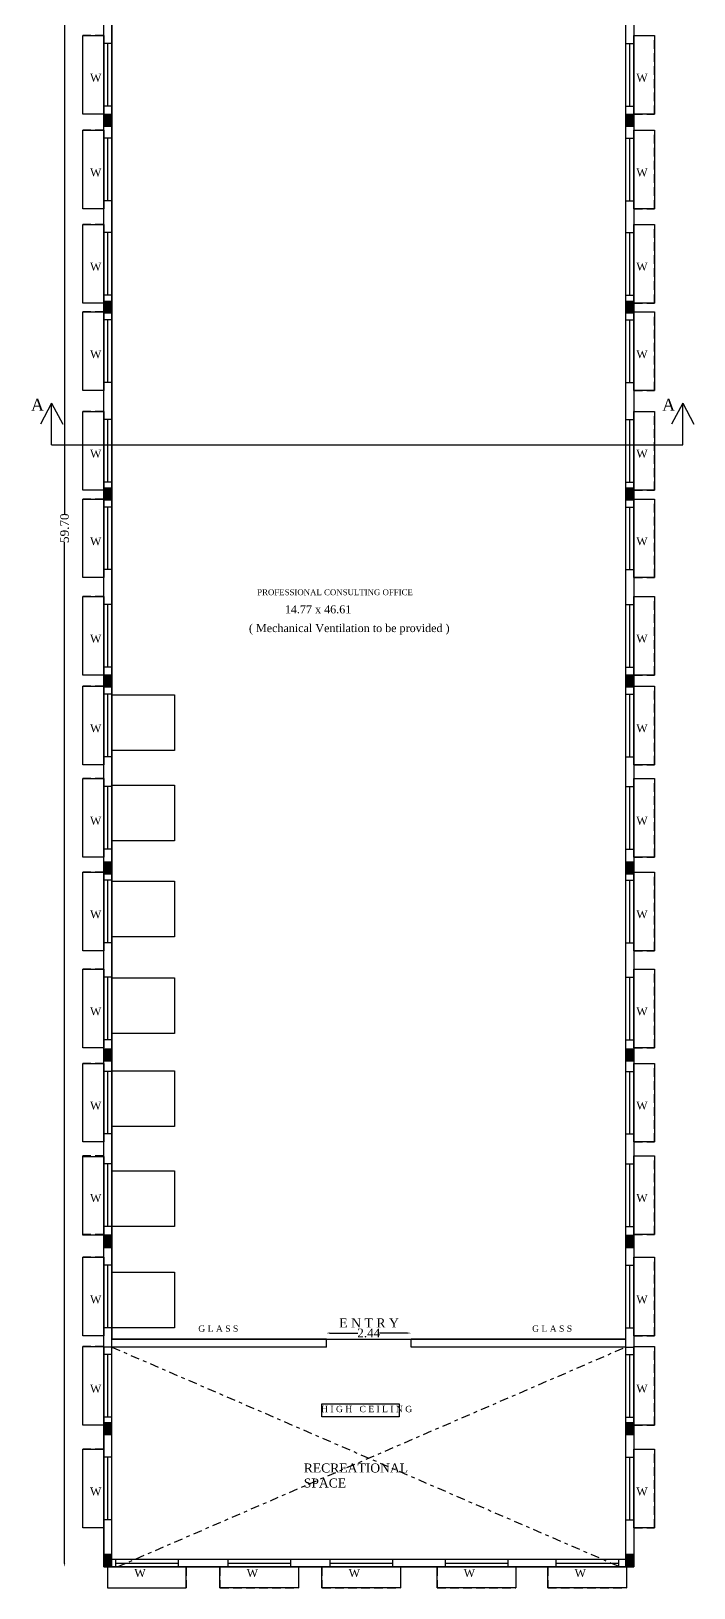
# Model space of a CAD drawing. Header units: metres. Extents: x 3520 to 17931, y 2599 to 6638.
# Drawn here: x 3548.94 to 3567.99, y 2625.32 to 2670.05 of the extents above; entities that cross this region are included whole.
import ezdxf

# ---------------------------------------------------------------- set-up
doc = ezdxf.new("R2010")
doc.units = ezdxf.units.M
doc.header["$MEASUREMENT"] = 0
doc.linetypes.add('DASHDOT2', pattern=[0.5, 0.25, -0.125, 0, -0.125])
doc.linetypes.add('DASHED2', pattern=[0.375, 0.25, -0.125])
for name, color, linetype in [('BLK_1_FLR_1_AC_ROOM_1', 7, 'Continuous'), ('BLK_1_FLR_1_BLT_UP_AREA', 7, 'Continuous'), ('BLK_1_FLR_1_CARPET_AREA', 7, 'Continuous'), ('BLK_1_FLR_1_CHAJJA', 7, 'Continuous'), ('BLK_1_FLR_1_EXIT_WIDTH_DOOR', 7, 'Continuous'), ('BLK_1_FLR_1_ROOM_1_LIGHT_VENTILATION_1', 7, 'Continuous'), ('BLK_1_FLR_1_ROOM_1_LIGHT_VENTILATION_2', 7, 'Continuous'), ('BLK_1_FLR_1_ROOM_1_LIGHT_VENTILATION_3', 7, 'Continuous'), ('BLK_1_FLR_1_ROOM_1_LIGHT_VENTILATION_4', 7, 'Continuous'), ('BLK_1_FLR_1_ROOM_1_LIGHT_VENTILATION_5', 7, 'Continuous'), ('BLK_1_FLR_1_ROOM_1_LIGHT_VENTILATION_6', 7, 'Continuous'), ('BLK_1_FLR_1_ROOM_1_LIGHT_VENTILATION_7', 7, 'Continuous')]:
    doc.layers.add(name, color=color, linetype=linetype)
doc.styles.add('ANAND', font='times.ttf')
doc.styles.get("Standard").update_dxf_attribs({"font": 'times.ttf'})
doc.dimstyles.new('STANDARD$0', dxfattribs={"dimtxt": 0.25, "dimasz": 0.1, "dimexe": 2, "dimexo": 2, "dimgap": 0, "dimtad": 0, "dimzin": 0, "dimdsep": 46, "dimtxsty": 'ANAND', "dimcen": 0.0625, "dimdle": 2.5, "dimse1": 1, "dimse2": 1, "dimclrd": 2, "dimclre": 9, "dimadec": 0, "dimazin": 0, "dimtfac": 1, "dimtix": 1, "dimtofl": 0, "dimtmove": 2, "dimatfit": 3, "dimldrblk": 'OBLIQUE', "dimfxl": 0, "dimtolj": 1, "dimtzin": 0, "dimarcsym": 0})

# ---------------------------------------------------------------- blocks, each defined once
blk = doc.blocks.new('*D25')
at = {"color": 2, "lineweight": -2}
for p, q in [((3549.902, 2685.521), (3549.902, 2656.169)), ((3549.902, 2626.017), (3549.902, 2655.369))]:
    blk.add_line(p, q, dxfattribs=at)
at = {"color": 2}
for points in [[(3549.885, 2685.521), (3549.919, 2685.521), (3549.902, 2685.621)], [(3549.885, 2626.017), (3549.919, 2626.017), (3549.902, 2625.917)]]:
    blk.add_solid(points, dxfattribs=at)
at = {"layer": 'Defpoints', "color": 0}
for p in [(3552.273, 2685.621), (3549.902, 2625.917), (3552.273, 2625.917)]:
    blk.add_point(p, dxfattribs=at)
at = {"color": 0, "insert": (3549.902, 2655.769), "char_height": 0.25, "attachment_point": 5, "rotation": 90, "style": 'ANAND'}
blk.add_mtext('\\A1;59.70', dxfattribs=at)
blk = doc.blocks.new('_Oblique')
at = {"color": 0, "linetype": 'ByBlock', "lineweight": -2}
blk.add_line((-0.5, -0.5), (0.5, 0.5), dxfattribs=at)
blk = doc.blocks.new('*D72')
at = {"layer": 'BLK_1_FLR_1_EXIT_WIDTH_DOOR', "color": 2, "lineweight": -2}
for p, q in [((3557.527, 2632.639), (3558.332, 2632.639)), ((3559.763, 2632.639), (3558.958, 2632.639))]:
    blk.add_line(p, q, dxfattribs=at)
at = {"layer": 'BLK_1_FLR_1_EXIT_WIDTH_DOOR', "color": 2}
for points in [[(3557.527, 2632.656), (3557.527, 2632.623), (3557.427, 2632.639)], [(3559.763, 2632.656), (3559.763, 2632.623), (3559.863, 2632.639)]]:
    blk.add_solid(points, dxfattribs=at)
at = {"layer": 'Defpoints', "color": 0}
for p in [(3557.427, 2632.466), (3559.863, 2632.639), (3559.863, 2632.466)]:
    blk.add_point(p, dxfattribs=at)
at = {"layer": 'BLK_1_FLR_1_EXIT_WIDTH_DOOR', "color": 0, "insert": (3558.645, 2632.639), "char_height": 0.25, "attachment_point": 5, "style": 'ANAND'}
blk.add_mtext('\\A1;2.44', dxfattribs=at)

msp = doc.modelspace()

# ---------------------------------------------------------------- hatches: boundary and pattern name
h = msp.add_hatch(color=256)
h.paths.add_polyline_path([(3551.258, 2667.684), (3551.144, 2667.684), (3551.144, 2667.417), (3551.258, 2667.417)])
h.paths.add_polyline_path([(3551.144, 2667.684), (3551.03, 2667.684), (3551.03, 2667.417), (3551.144, 2667.417)])
h.paths.add_polyline_path([(3551.258, 2667.417), (3551.144, 2667.417), (3551.144, 2667.303), (3551.258, 2667.303)])
h.paths.add_polyline_path([(3551.144, 2667.417), (3551.03, 2667.417), (3551.03, 2667.303), (3551.144, 2667.303)])
h = msp.add_hatch(color=256)
h.paths.add_polyline_path([(3566.26, 2667.684), (3566.146, 2667.684), (3566.146, 2667.417), (3566.26, 2667.417)])
h.paths.add_polyline_path([(3566.146, 2667.684), (3566.032, 2667.684), (3566.032, 2667.417), (3566.146, 2667.417)])
h.paths.add_polyline_path([(3566.26, 2667.417), (3566.146, 2667.417), (3566.146, 2667.303), (3566.26, 2667.303)])
h.paths.add_polyline_path([(3566.146, 2667.417), (3566.032, 2667.417), (3566.032, 2667.303), (3566.146, 2667.303)])
h = msp.add_hatch(color=256)
h.paths.add_polyline_path([(3551.258, 2662.312), (3551.144, 2662.312), (3551.144, 2662.045), (3551.258, 2662.045)])
h.paths.add_polyline_path([(3551.144, 2662.312), (3551.03, 2662.312), (3551.03, 2662.045), (3551.144, 2662.045)])
h.paths.add_polyline_path([(3551.258, 2662.045), (3551.144, 2662.045), (3551.144, 2661.931), (3551.258, 2661.931)])
h.paths.add_polyline_path([(3551.144, 2662.045), (3551.03, 2662.045), (3551.03, 2661.931), (3551.144, 2661.931)])
h = msp.add_hatch(color=256)
h.paths.add_polyline_path([(3566.26, 2662.312), (3566.146, 2662.312), (3566.146, 2662.045), (3566.26, 2662.045)])
h.paths.add_polyline_path([(3566.146, 2662.312), (3566.032, 2662.312), (3566.032, 2662.045), (3566.146, 2662.045)])
h.paths.add_polyline_path([(3566.26, 2662.045), (3566.146, 2662.045), (3566.146, 2661.931), (3566.26, 2661.931)])
h.paths.add_polyline_path([(3566.146, 2662.045), (3566.032, 2662.045), (3566.032, 2661.931), (3566.146, 2661.931)])
h = msp.add_hatch(color=256)
h.paths.add_polyline_path([(3551.258, 2656.94), (3551.144, 2656.94), (3551.144, 2656.673), (3551.258, 2656.673)])
h.paths.add_polyline_path([(3551.144, 2656.94), (3551.03, 2656.94), (3551.03, 2656.673), (3551.144, 2656.673)])
h.paths.add_polyline_path([(3551.258, 2656.673), (3551.144, 2656.673), (3551.144, 2656.559), (3551.258, 2656.559)])
h.paths.add_polyline_path([(3551.144, 2656.673), (3551.03, 2656.673), (3551.03, 2656.559), (3551.144, 2656.559)])
h = msp.add_hatch(color=256)
h.paths.add_polyline_path([(3566.26, 2656.94), (3566.146, 2656.94), (3566.146, 2656.673), (3566.26, 2656.673)])
h.paths.add_polyline_path([(3566.146, 2656.94), (3566.032, 2656.94), (3566.032, 2656.673), (3566.146, 2656.673)])
h.paths.add_polyline_path([(3566.26, 2656.673), (3566.146, 2656.673), (3566.146, 2656.559), (3566.26, 2656.559)])
h.paths.add_polyline_path([(3566.146, 2656.673), (3566.032, 2656.673), (3566.032, 2656.559), (3566.146, 2656.559)])
h = msp.add_hatch(color=256)
h.paths.add_polyline_path([(3551.258, 2651.567), (3551.144, 2651.567), (3551.144, 2651.301), (3551.258, 2651.301)])
h.paths.add_polyline_path([(3551.144, 2651.567), (3551.03, 2651.567), (3551.03, 2651.301), (3551.144, 2651.301)])
h.paths.add_polyline_path([(3551.258, 2651.301), (3551.144, 2651.301), (3551.144, 2651.187), (3551.258, 2651.187)])
h.paths.add_polyline_path([(3551.144, 2651.301), (3551.03, 2651.301), (3551.03, 2651.187), (3551.144, 2651.187)])
h = msp.add_hatch(color=256)
h.paths.add_polyline_path([(3566.26, 2651.567), (3566.146, 2651.567), (3566.146, 2651.301), (3566.26, 2651.301)])
h.paths.add_polyline_path([(3566.146, 2651.567), (3566.032, 2651.567), (3566.032, 2651.301), (3566.146, 2651.301)])
h.paths.add_polyline_path([(3566.26, 2651.301), (3566.146, 2651.301), (3566.146, 2651.187), (3566.26, 2651.187)])
h.paths.add_polyline_path([(3566.146, 2651.301), (3566.032, 2651.301), (3566.032, 2651.187), (3566.146, 2651.187)])
h = msp.add_hatch(color=256)
h.paths.add_polyline_path([(3551.258, 2646.195), (3551.144, 2646.195), (3551.144, 2645.929), (3551.258, 2645.929)])
h.paths.add_polyline_path([(3551.144, 2646.195), (3551.03, 2646.195), (3551.03, 2645.929), (3551.144, 2645.929)])
h.paths.add_polyline_path([(3551.258, 2645.929), (3551.144, 2645.929), (3551.144, 2645.815), (3551.258, 2645.815)])
h.paths.add_polyline_path([(3551.144, 2645.929), (3551.03, 2645.929), (3551.03, 2645.815), (3551.144, 2645.815)])
h = msp.add_hatch(color=256)
h.paths.add_polyline_path([(3566.26, 2646.195), (3566.146, 2646.195), (3566.146, 2645.929), (3566.26, 2645.929)])
h.paths.add_polyline_path([(3566.146, 2646.195), (3566.032, 2646.195), (3566.032, 2645.929), (3566.146, 2645.929)])
h.paths.add_polyline_path([(3566.26, 2645.929), (3566.146, 2645.929), (3566.146, 2645.815), (3566.26, 2645.815)])
h.paths.add_polyline_path([(3566.146, 2645.929), (3566.032, 2645.929), (3566.032, 2645.815), (3566.146, 2645.815)])
h = msp.add_hatch(color=256)
h.paths.add_polyline_path([(3551.258, 2640.823), (3551.144, 2640.823), (3551.144, 2640.557), (3551.258, 2640.557)])
h.paths.add_polyline_path([(3551.144, 2640.823), (3551.03, 2640.823), (3551.03, 2640.557), (3551.144, 2640.557)])
h.paths.add_polyline_path([(3551.258, 2640.557), (3551.144, 2640.557), (3551.144, 2640.442), (3551.258, 2640.442)])
h.paths.add_polyline_path([(3551.144, 2640.557), (3551.03, 2640.557), (3551.03, 2640.442), (3551.144, 2640.442)])
h = msp.add_hatch(color=256)
h.paths.add_polyline_path([(3566.26, 2640.823), (3566.146, 2640.823), (3566.146, 2640.557), (3566.26, 2640.557)])
h.paths.add_polyline_path([(3566.146, 2640.823), (3566.032, 2640.823), (3566.032, 2640.557), (3566.146, 2640.557)])
h.paths.add_polyline_path([(3566.26, 2640.557), (3566.146, 2640.557), (3566.146, 2640.442), (3566.26, 2640.442)])
h.paths.add_polyline_path([(3566.146, 2640.557), (3566.032, 2640.557), (3566.032, 2640.442), (3566.146, 2640.442)])
h = msp.add_hatch(color=256)
h.paths.add_polyline_path([(3551.258, 2635.451), (3551.144, 2635.451), (3551.144, 2635.185), (3551.258, 2635.185)])
h.paths.add_polyline_path([(3551.144, 2635.451), (3551.03, 2635.451), (3551.03, 2635.185), (3551.144, 2635.185)])
h.paths.add_polyline_path([(3551.258, 2635.185), (3551.144, 2635.185), (3551.144, 2635.07), (3551.258, 2635.07)])
h.paths.add_polyline_path([(3551.144, 2635.185), (3551.03, 2635.185), (3551.03, 2635.07), (3551.144, 2635.07)])
h = msp.add_hatch(color=256)
h.paths.add_polyline_path([(3566.26, 2635.451), (3566.146, 2635.451), (3566.146, 2635.185), (3566.26, 2635.185)])
h.paths.add_polyline_path([(3566.146, 2635.451), (3566.032, 2635.451), (3566.032, 2635.185), (3566.146, 2635.185)])
h.paths.add_polyline_path([(3566.26, 2635.185), (3566.146, 2635.185), (3566.146, 2635.07), (3566.26, 2635.07)])
h.paths.add_polyline_path([(3566.146, 2635.185), (3566.032, 2635.185), (3566.032, 2635.07), (3566.146, 2635.07)])
h = msp.add_hatch(color=256)
h.paths.add_polyline_path([(3551.258, 2630.079), (3551.144, 2630.079), (3551.144, 2629.812), (3551.258, 2629.812)])
h.paths.add_polyline_path([(3551.144, 2630.079), (3551.03, 2630.079), (3551.03, 2629.812), (3551.144, 2629.812)])
h.paths.add_polyline_path([(3551.258, 2629.812), (3551.144, 2629.812), (3551.144, 2629.698), (3551.258, 2629.698)])
h.paths.add_polyline_path([(3551.144, 2629.812), (3551.03, 2629.812), (3551.03, 2629.698), (3551.144, 2629.698)])
h = msp.add_hatch(color=256)
h.paths.add_polyline_path([(3566.26, 2630.079), (3566.146, 2630.079), (3566.146, 2629.812), (3566.26, 2629.812)])
h.paths.add_polyline_path([(3566.146, 2630.079), (3566.032, 2630.079), (3566.032, 2629.812), (3566.146, 2629.812)])
h.paths.add_polyline_path([(3566.26, 2629.812), (3566.146, 2629.812), (3566.146, 2629.698), (3566.26, 2629.698)])
h.paths.add_polyline_path([(3566.146, 2629.812), (3566.032, 2629.812), (3566.032, 2629.698), (3566.146, 2629.698)])
h = msp.add_hatch(color=256)
h.paths.add_polyline_path([(3551.258, 2626.297), (3551.144, 2626.297), (3551.144, 2626.031), (3551.258, 2626.031)])
h.paths.add_polyline_path([(3551.144, 2626.297), (3551.03, 2626.297), (3551.03, 2626.031), (3551.144, 2626.031)])
h.paths.add_polyline_path([(3551.258, 2626.031), (3551.144, 2626.031), (3551.144, 2625.917), (3551.258, 2625.917)])
h.paths.add_polyline_path([(3551.144, 2626.031), (3551.03, 2626.031), (3551.03, 2625.917), (3551.144, 2625.917)])
h = msp.add_hatch(color=256)
h.paths.add_polyline_path([(3566.26, 2626.297), (3566.146, 2626.297), (3566.146, 2626.031), (3566.26, 2626.031)])
h.paths.add_polyline_path([(3566.146, 2626.297), (3566.032, 2626.297), (3566.032, 2626.031), (3566.146, 2626.031)])
h.paths.add_polyline_path([(3566.26, 2626.031), (3566.146, 2626.031), (3566.146, 2625.917), (3566.26, 2625.917)])
h.paths.add_polyline_path([(3566.146, 2626.031), (3566.032, 2626.031), (3566.032, 2625.917), (3566.146, 2625.917)])

# ---------------------------------------------------------------- linework, layer by layer
for p, q in [((3551.03, 2632.237), (3551.03, 2685.621)), ((3566.26, 2685.621), (3566.26, 2632.237)), ((3551.258, 2632.237), (3551.258, 2685.393)), ((3566.032, 2632.237), (3566.032, 2679.072)), ((3551.258, 2669.699), (3551.03, 2669.699)), ((3551.144, 2667.899), (3551.144, 2669.699)), ((3566.032, 2669.699), (3566.26, 2669.699)), ((3566.146, 2667.899), (3566.146, 2669.699)), ((3551.258, 2667.899), (3551.03, 2667.899)), ((3566.032, 2667.899), (3566.26, 2667.899)), ((3551.258, 2666.978), (3551.03, 2666.978)), ((3551.144, 2665.178), (3551.144, 2666.978)), ((3566.032, 2666.978), (3566.26, 2666.978)), ((3566.146, 2665.178), (3566.146, 2666.978)), ((3551.258, 2665.178), (3551.03, 2665.178)), ((3566.032, 2665.178), (3566.26, 2665.178)), ((3551.258, 2664.27), (3551.03, 2664.27)), ((3551.144, 2662.47), (3551.144, 2664.27)), ((3566.032, 2664.27), (3566.26, 2664.27)), ((3566.146, 2662.47), (3566.146, 2664.27)), ((3551.258, 2662.47), (3551.03, 2662.47)), ((3566.032, 2662.47), (3566.26, 2662.47)), ((3551.258, 2661.753), (3551.03, 2661.753)), ((3551.144, 2659.953), (3551.144, 2661.753)), ((3566.032, 2661.753), (3566.26, 2661.753)), ((3566.146, 2659.953), (3566.146, 2661.753)), ((3551.258, 2659.953), (3551.03, 2659.953)), ((3566.032, 2659.953), (3566.26, 2659.953)), ((3549.528, 2659.359), (3549.209, 2658.761)), ((3549.528, 2658.167), (3549.528, 2659.359)), ((3549.528, 2659.359), (3549.847, 2658.761)), ((3567.671, 2659.359), (3567.352, 2658.761)), ((3567.671, 2658.167), (3567.671, 2659.359)), ((3567.671, 2659.359), (3567.991, 2658.761)), ((3551.258, 2658.895), (3551.03, 2658.895)), ((3551.144, 2657.095), (3551.144, 2658.895)), ((3566.032, 2658.895), (3566.26, 2658.895)), ((3566.146, 2657.095), (3566.146, 2658.895)), ((3549.528, 2658.167), (3567.671, 2658.167)), ((3551.258, 2657.095), (3551.03, 2657.095)), ((3566.032, 2657.095), (3566.26, 2657.095)), ((3551.258, 2656.378), (3551.03, 2656.378)), ((3551.144, 2654.578), (3551.144, 2656.378)), ((3566.032, 2656.378), (3566.26, 2656.378)), ((3566.146, 2654.578), (3566.146, 2656.378)), ((3551.258, 2654.578), (3551.03, 2654.578)), ((3566.032, 2654.578), (3566.26, 2654.578)), ((3551.258, 2653.58), (3551.03, 2653.58)), ((3551.144, 2651.78), (3551.144, 2653.58)), ((3566.032, 2653.58), (3566.26, 2653.58)), ((3566.146, 2651.78), (3566.146, 2653.58)), ((3551.258, 2651.78), (3551.03, 2651.78)), ((3566.032, 2651.78), (3566.26, 2651.78)), ((3551.258, 2651.003), (3551.03, 2651.003)), ((3551.144, 2649.203), (3551.144, 2651.003)), ((3566.032, 2651.003), (3566.26, 2651.003)), ((3566.146, 2649.203), (3566.146, 2651.003)), ((3551.258, 2649.203), (3551.03, 2649.203)), ((3566.032, 2649.203), (3566.26, 2649.203)), ((3551.258, 2648.348), (3551.03, 2648.348)), ((3551.144, 2646.548), (3551.144, 2648.348)), ((3566.032, 2648.348), (3566.26, 2648.348)), ((3566.146, 2646.548), (3566.146, 2648.348)), ((3551.258, 2646.548), (3551.03, 2646.548)), ((3566.032, 2646.548), (3566.26, 2646.548)), ((3551.258, 2645.658), (3551.03, 2645.658)), ((3551.144, 2643.858), (3551.144, 2645.658)), ((3566.032, 2645.658), (3566.26, 2645.658)), ((3566.146, 2643.858), (3566.146, 2645.658)), ((3551.258, 2643.858), (3551.03, 2643.858)), ((3566.032, 2643.858), (3566.26, 2643.858)), ((3551.258, 2642.869), (3551.03, 2642.869)), ((3551.144, 2641.069), (3551.144, 2642.869)), ((3566.032, 2642.869), (3566.26, 2642.869)), ((3566.146, 2641.069), (3566.146, 2642.869)), ((3551.258, 2641.069), (3551.03, 2641.069)), ((3566.032, 2641.069), (3566.26, 2641.069)), ((3551.258, 2640.16), (3551.03, 2640.16)), ((3551.144, 2638.36), (3551.144, 2640.16)), ((3566.032, 2640.16), (3566.26, 2640.16)), ((3566.146, 2638.36), (3566.146, 2640.16)), ((3551.258, 2638.36), (3551.03, 2638.36)), ((3566.032, 2638.36), (3566.26, 2638.36)), ((3551.258, 2637.505), (3551.03, 2637.505)), ((3551.144, 2635.705), (3551.144, 2637.505)), ((3566.032, 2637.505), (3566.26, 2637.505)), ((3566.146, 2635.705), (3566.146, 2637.505)), ((3551.258, 2635.705), (3551.03, 2635.705)), ((3566.032, 2635.705), (3566.26, 2635.705)), ((3551.258, 2635.451), (3551.03, 2635.451)), ((3551.258, 2635.451), (3551.03, 2635.451)), ((3566.032, 2635.451), (3566.26, 2635.451)), ((3551.258, 2634.591), (3551.03, 2634.591)), ((3551.144, 2632.791), (3551.144, 2634.591)), ((3566.032, 2634.591), (3566.26, 2634.591)), ((3566.146, 2632.791), (3566.146, 2634.591)), ((3551.258, 2632.791), (3551.03, 2632.791)), ((3557.427, 2632.466), (3551.258, 2632.466)), ((3557.427, 2632.237), (3557.427, 2632.466)), ((3566.032, 2632.466), (3559.863, 2632.466)), ((3559.863, 2632.237), (3559.863, 2632.466)), ((3566.032, 2632.791), (3566.26, 2632.791)), ((3551.258, 2632.237), (3551.03, 2632.237)), ((3551.03, 2632.237), (3551.03, 2625.917)), ((3551.258, 2632.237), (3551.03, 2632.237)), ((3551.258, 2632.026), (3551.03, 2632.026)), ((3551.144, 2630.226), (3551.144, 2632.026)), ((3557.427, 2632.237), (3551.258, 2632.237)), ((3551.258, 2625.917), (3551.258, 2632.237)), ((3566.032, 2632.237), (3559.863, 2632.237)), ((3566.032, 2632.237), (3566.26, 2632.237)), ((3566.032, 2625.917), (3566.032, 2632.237)), ((3566.032, 2632.026), (3566.26, 2632.026)), ((3566.146, 2630.226), (3566.146, 2632.026)), ((3566.26, 2632.237), (3566.26, 2625.917)), ((3551.258, 2630.226), (3551.03, 2630.226)), ((3566.032, 2630.226), (3566.26, 2630.226)), ((3551.258, 2629.069), (3551.03, 2629.069)), ((3551.144, 2627.269), (3551.144, 2629.069)), ((3566.032, 2629.069), (3566.26, 2629.069)), ((3566.146, 2627.269), (3566.146, 2629.069)), ((3551.258, 2627.269), (3551.03, 2627.269)), ((3566.032, 2627.269), (3566.26, 2627.269)), ((3551.258, 2626.145), (3566.26, 2626.145)), ((3551.368, 2626.145), (3551.368, 2625.917)), ((3553.168, 2626.145), (3553.168, 2625.917)), ((3554.598, 2626.145), (3554.598, 2625.917)), ((3556.398, 2626.145), (3556.398, 2625.917)), ((3557.53, 2626.145), (3557.53, 2625.917)), ((3559.33, 2626.145), (3559.33, 2625.917)), ((3560.838, 2626.145), (3560.838, 2625.917)), ((3562.638, 2626.145), (3562.638, 2625.917)), ((3564.024, 2626.145), (3564.024, 2625.917)), ((3565.824, 2626.145), (3565.824, 2625.917)), ((3551.258, 2625.917), (3551.03, 2625.917)), ((3551.03, 2625.917), (3566.26, 2625.917)), ((3551.258, 2625.917), (3551.03, 2625.917)), ((3551.368, 2626.031), (3553.168, 2626.031)), ((3554.598, 2626.031), (3556.398, 2626.031)), ((3557.53, 2626.031), (3559.33, 2626.031)), ((3560.838, 2626.031), (3562.638, 2626.031)), ((3564.024, 2626.031), (3565.824, 2626.031)), ((3566.26, 2625.917), (3566.032, 2625.917)), ((3566.26, 2625.917), (3566.032, 2625.917))]:
    msp.add_line(p, q)
at = {"linetype": 'DASHED2'}
for p, q in [((3550.43, 2667.669), (3550.43, 2669.929)), ((3551.03, 2669.929), (3550.43, 2669.929)), ((3566.26, 2669.929), (3566.86, 2669.929)), ((3566.86, 2667.669), (3566.86, 2669.929)), ((3551.03, 2667.669), (3550.43, 2667.669)), ((3566.26, 2667.669), (3566.86, 2667.669)), ((3550.43, 2664.948), (3550.43, 2667.208)), ((3551.03, 2667.208), (3550.43, 2667.208)), ((3566.26, 2667.208), (3566.86, 2667.208)), ((3566.86, 2664.948), (3566.86, 2667.208)), ((3551.03, 2664.948), (3550.43, 2664.948)), ((3566.26, 2664.948), (3566.86, 2664.948)), ((3550.43, 2662.24), (3550.43, 2664.5)), ((3551.03, 2664.5), (3550.43, 2664.5)), ((3566.26, 2664.5), (3566.86, 2664.5)), ((3566.86, 2662.24), (3566.86, 2664.5)), ((3551.03, 2662.24), (3550.43, 2662.24)), ((3550.43, 2659.723), (3550.43, 2661.983)), ((3551.03, 2661.983), (3550.43, 2661.983)), ((3566.26, 2662.24), (3566.86, 2662.24)), ((3566.26, 2661.983), (3566.86, 2661.983)), ((3566.86, 2659.723), (3566.86, 2661.983)), ((3551.03, 2659.723), (3550.43, 2659.723)), ((3566.26, 2659.723), (3566.86, 2659.723)), ((3550.43, 2656.865), (3550.43, 2659.125)), ((3551.03, 2659.125), (3550.43, 2659.125)), ((3566.26, 2659.125), (3566.86, 2659.125)), ((3566.86, 2656.865), (3566.86, 2659.125)), ((3551.03, 2656.865), (3550.43, 2656.865)), ((3550.43, 2654.348), (3550.43, 2656.608)), ((3551.03, 2656.608), (3550.43, 2656.608)), ((3566.26, 2656.865), (3566.86, 2656.865)), ((3566.26, 2656.608), (3566.86, 2656.608)), ((3566.86, 2654.348), (3566.86, 2656.608)), ((3551.03, 2654.348), (3550.43, 2654.348)), ((3566.26, 2654.348), (3566.86, 2654.348)), ((3550.43, 2651.55), (3550.43, 2653.81)), ((3551.03, 2653.81), (3550.43, 2653.81)), ((3566.26, 2653.81), (3566.86, 2653.81)), ((3566.86, 2651.55), (3566.86, 2653.81)), ((3551.03, 2651.55), (3550.43, 2651.55)), ((3550.43, 2648.973), (3550.43, 2651.233)), ((3551.03, 2651.233), (3550.43, 2651.233)), ((3566.26, 2651.55), (3566.86, 2651.55)), ((3566.26, 2651.233), (3566.86, 2651.233)), ((3566.86, 2648.973), (3566.86, 2651.233)), ((3551.03, 2648.973), (3550.43, 2648.973)), ((3566.26, 2648.973), (3566.86, 2648.973)), ((3550.43, 2646.318), (3550.43, 2648.578)), ((3551.03, 2648.578), (3550.43, 2648.578)), ((3566.26, 2648.578), (3566.86, 2648.578)), ((3566.86, 2646.318), (3566.86, 2648.578)), ((3551.03, 2646.318), (3550.43, 2646.318)), ((3566.26, 2646.318), (3566.86, 2646.318)), ((3550.43, 2643.628), (3550.43, 2645.888)), ((3551.03, 2645.888), (3550.43, 2645.888)), ((3566.26, 2645.888), (3566.86, 2645.888)), ((3566.86, 2643.628), (3566.86, 2645.888)), ((3551.03, 2643.628), (3550.43, 2643.628)), ((3566.26, 2643.628), (3566.86, 2643.628)), ((3550.43, 2640.839), (3550.43, 2643.099)), ((3551.03, 2643.099), (3550.43, 2643.099)), ((3566.26, 2643.099), (3566.86, 2643.099)), ((3566.86, 2640.839), (3566.86, 2643.099)), ((3551.03, 2640.839), (3550.43, 2640.839)), ((3566.26, 2640.839), (3566.86, 2640.839)), ((3550.43, 2638.13), (3550.43, 2640.39)), ((3551.03, 2640.39), (3550.43, 2640.39)), ((3566.26, 2640.39), (3566.86, 2640.39)), ((3566.86, 2638.13), (3566.86, 2640.39)), ((3551.03, 2638.13), (3550.43, 2638.13)), ((3550.43, 2635.475), (3550.43, 2637.735)), ((3551.03, 2637.735), (3550.43, 2637.735)), ((3566.26, 2638.13), (3566.86, 2638.13)), ((3566.26, 2637.735), (3566.86, 2637.735)), ((3566.86, 2635.475), (3566.86, 2637.735)), ((3551.03, 2635.475), (3550.43, 2635.475)), ((3566.26, 2635.475), (3566.86, 2635.475)), ((3550.43, 2632.561), (3550.43, 2634.821)), ((3551.03, 2634.821), (3550.43, 2634.821)), ((3566.26, 2634.821), (3566.86, 2634.821)), ((3566.86, 2632.561), (3566.86, 2634.821)), ((3551.03, 2632.561), (3550.43, 2632.561)), ((3566.26, 2632.561), (3566.86, 2632.561)), ((3550.43, 2629.996), (3550.43, 2632.256)), ((3551.03, 2632.256), (3550.43, 2632.256)), ((3566.26, 2632.256), (3566.86, 2632.256)), ((3566.86, 2629.996), (3566.86, 2632.256)), ((3551.03, 2629.996), (3550.43, 2629.996)), ((3566.26, 2629.996), (3566.86, 2629.996)), ((3550.43, 2627.039), (3550.43, 2629.299)), ((3551.03, 2629.299), (3550.43, 2629.299)), ((3566.26, 2629.299), (3566.86, 2629.299)), ((3566.86, 2627.039), (3566.86, 2629.299)), ((3551.03, 2627.039), (3550.43, 2627.039)), ((3566.26, 2627.039), (3566.86, 2627.039)), ((3551.138, 2625.917), (3551.138, 2625.317)), ((3553.398, 2625.917), (3553.398, 2625.317)), ((3554.368, 2625.917), (3554.368, 2625.317)), ((3556.628, 2625.917), (3556.628, 2625.317)), ((3557.3, 2625.917), (3557.3, 2625.317)), ((3559.56, 2625.917), (3559.56, 2625.317)), ((3560.608, 2625.917), (3560.608, 2625.317)), ((3562.868, 2625.917), (3562.868, 2625.317)), ((3563.794, 2625.917), (3563.794, 2625.317)), ((3566.054, 2625.917), (3566.054, 2625.317)), ((3551.138, 2625.317), (3553.398, 2625.317)), ((3554.368, 2625.317), (3556.628, 2625.317)), ((3557.3, 2625.317), (3559.56, 2625.317)), ((3560.608, 2625.317), (3562.868, 2625.317)), ((3563.794, 2625.317), (3566.054, 2625.317))]:
    msp.add_line(p, q, dxfattribs=at)
at = {"linetype": 'DASHDOT2'}
for p, q in [((3551.258, 2632.237), (3565.88, 2625.917)), ((3551.41, 2625.917), (3566.032, 2632.237))]:
    msp.add_line(p, q, dxfattribs=at)
for points in [[(3551.03, 2685.621), (3566.26, 2685.621), (3566.26, 2625.917), (3551.03, 2625.917)], [(3557.299, 2630.603), (3559.52, 2630.603), (3559.52, 2630.23), (3557.299, 2630.23)]]:
    msp.add_lwpolyline(points, close=True)
at = {"layer": 'BLK_1_FLR_1_AC_ROOM_1', "color": 2}
msp.add_lwpolyline([(3551.258, 2632.466), (3566.032, 2632.466), (3566.032, 2672.623), (3551.258, 2672.623)], close=True, dxfattribs=at)
at = {"layer": 'BLK_1_FLR_1_BLT_UP_AREA', "color": 18}
msp.add_lwpolyline([(3566.26, 2625.917), (3551.03, 2625.917), (3551.03, 2685.621), (3566.26, 2685.621)], close=True, dxfattribs=at)
at = {"layer": 'BLK_1_FLR_1_CARPET_AREA', "color": 18}
msp.add_lwpolyline([(3566.032, 2672.623), (3551.258, 2672.623), (3551.258, 2632.466), (3566.032, 2632.466)], close=True, dxfattribs=at)
at = {"layer": 'BLK_1_FLR_1_CHAJJA', "color": 6}
for points in [[(3550.43, 2669.929), (3551.03, 2669.929), (3551.03, 2667.669), (3550.43, 2667.669)], [(3566.26, 2669.929), (3566.86, 2669.929), (3566.86, 2667.669), (3566.26, 2667.669)], [(3550.43, 2667.208), (3551.03, 2667.208), (3551.03, 2664.948), (3550.43, 2664.948)], [(3566.26, 2667.208), (3566.86, 2667.208), (3566.86, 2664.948), (3566.26, 2664.948)], [(3550.43, 2664.5), (3551.03, 2664.5), (3551.03, 2662.24), (3550.43, 2662.24)], [(3566.26, 2664.5), (3566.86, 2664.5), (3566.86, 2662.24), (3566.26, 2662.24)], [(3550.43, 2661.983), (3551.03, 2661.983), (3551.03, 2659.723), (3550.43, 2659.723)], [(3566.26, 2661.983), (3566.86, 2661.983), (3566.86, 2659.723), (3566.26, 2659.723)], [(3550.43, 2659.125), (3551.03, 2659.125), (3551.03, 2656.865), (3550.43, 2656.865)], [(3566.26, 2659.125), (3566.86, 2659.125), (3566.86, 2656.865), (3566.26, 2656.865)], [(3550.43, 2656.608), (3551.03, 2656.608), (3551.03, 2654.348), (3550.43, 2654.348)], [(3566.26, 2656.608), (3566.86, 2656.608), (3566.86, 2654.348), (3566.26, 2654.348)], [(3550.43, 2653.81), (3551.03, 2653.81), (3551.03, 2651.55), (3550.43, 2651.55)], [(3566.26, 2653.81), (3566.86, 2653.81), (3566.86, 2651.55), (3566.26, 2651.55)], [(3550.43, 2651.233), (3551.03, 2651.233), (3551.03, 2648.973), (3550.43, 2648.973)], [(3566.26, 2651.233), (3566.86, 2651.233), (3566.86, 2648.973), (3566.26, 2648.973)], [(3550.43, 2648.578), (3551.03, 2648.578), (3551.03, 2646.318), (3550.43, 2646.318)], [(3566.26, 2648.578), (3566.86, 2648.578), (3566.86, 2646.318), (3566.26, 2646.318)], [(3550.43, 2645.888), (3551.03, 2645.888), (3551.03, 2643.628), (3550.43, 2643.628)], [(3566.26, 2645.888), (3566.86, 2645.888), (3566.86, 2643.628), (3566.26, 2643.628)], [(3550.43, 2643.099), (3551.03, 2643.099), (3551.03, 2640.839), (3550.43, 2640.839)], [(3566.26, 2643.099), (3566.86, 2643.099), (3566.86, 2640.839), (3566.26, 2640.839)], [(3550.43, 2640.39), (3551.03, 2640.39), (3551.03, 2638.13), (3550.43, 2638.13)], [(3566.26, 2640.39), (3566.86, 2640.39), (3566.86, 2638.13), (3566.26, 2638.13)], [(3566.26, 2637.735), (3566.86, 2637.735), (3566.86, 2635.475), (3566.26, 2635.475)], [(3550.43, 2637.711), (3551.03, 2637.711), (3551.03, 2635.451), (3550.43, 2635.451)], [(3550.43, 2634.821), (3551.03, 2634.821), (3551.03, 2632.561), (3550.43, 2632.561)], [(3566.26, 2634.821), (3566.86, 2634.821), (3566.86, 2632.561), (3566.26, 2632.561)], [(3550.43, 2632.256), (3551.03, 2632.256), (3551.03, 2629.996), (3550.43, 2629.996)], [(3566.26, 2632.256), (3566.86, 2632.256), (3566.86, 2629.996), (3566.26, 2629.996)], [(3550.43, 2629.299), (3551.03, 2629.299), (3551.03, 2627.039), (3550.43, 2627.039)], [(3566.26, 2629.299), (3566.86, 2629.299), (3566.86, 2627.039), (3566.26, 2627.039)], [(3551.138, 2625.317), (3553.398, 2625.317), (3553.398, 2625.917), (3551.138, 2625.917)], [(3554.368, 2625.917), (3556.628, 2625.917), (3556.628, 2625.317), (3554.368, 2625.317)], [(3557.3, 2625.917), (3559.56, 2625.917), (3559.56, 2625.317), (3557.3, 2625.317)], [(3560.608, 2625.917), (3562.868, 2625.917), (3562.868, 2625.317), (3560.608, 2625.317)], [(3563.794, 2625.917), (3566.054, 2625.917), (3566.054, 2625.317), (3563.794, 2625.317)]]:
    msp.add_lwpolyline(points, close=True, dxfattribs=at)
at = {"layer": 'BLK_1_FLR_1_ROOM_1_LIGHT_VENTILATION_1', "color": 2}
msp.add_lwpolyline([(3551.258, 2634.391), (3553.058, 2634.391), (3553.058, 2632.791), (3551.258, 2632.791)], close=True, dxfattribs=at)
at = {"layer": 'BLK_1_FLR_1_ROOM_1_LIGHT_VENTILATION_2', "color": 2}
msp.add_lwpolyline([(3551.258, 2637.305), (3553.058, 2637.305), (3553.058, 2635.705), (3551.258, 2635.705)], close=True, dxfattribs=at)
at = {"layer": 'BLK_1_FLR_1_ROOM_1_LIGHT_VENTILATION_3', "color": 2}
msp.add_lwpolyline([(3551.258, 2640.171), (3553.058, 2640.171), (3553.058, 2638.571), (3551.258, 2638.571)], close=True, dxfattribs=at)
at = {"layer": 'BLK_1_FLR_1_ROOM_1_LIGHT_VENTILATION_4', "color": 2}
msp.add_lwpolyline([(3551.258, 2642.849), (3553.058, 2642.849), (3553.058, 2641.249), (3551.258, 2641.249)], close=True, dxfattribs=at)
at = {"layer": 'BLK_1_FLR_1_ROOM_1_LIGHT_VENTILATION_5', "color": 2}
msp.add_lwpolyline([(3551.258, 2645.629), (3553.058, 2645.629), (3553.058, 2644.029), (3551.258, 2644.029)], close=True, dxfattribs=at)
at = {"layer": 'BLK_1_FLR_1_ROOM_1_LIGHT_VENTILATION_6', "color": 2}
msp.add_lwpolyline([(3551.258, 2648.382), (3553.058, 2648.382), (3553.058, 2646.782), (3551.258, 2646.782)], close=True, dxfattribs=at)
at = {"layer": 'BLK_1_FLR_1_ROOM_1_LIGHT_VENTILATION_7', "color": 2}
msp.add_lwpolyline([(3551.258, 2650.985), (3553.058, 2650.985), (3553.058, 2649.385), (3551.258, 2649.385)], close=True, dxfattribs=at)

# ---------------------------------------------------------------- texts
for s, height, p in [('W', 0.23, (3550.633, 2668.601)), ('W', 0.23, (3550.633, 2665.88)), ('W', 0.23, (3550.633, 2663.172)), ('W', 0.23, (3550.633, 2660.655)), ('A', 0.345, (3548.934, 2659.143)), ('A', 0.345, (3567.078, 2659.143)), ('W', 0.23, (3550.633, 2657.797)), ('W', 0.23, (3550.633, 2655.28)), ('PROFESSIONAL CONSULTING OFFICE', 0.16769, (3555.438, 2653.844)), ('14.77 x 46.61', 0.23, (3556.233, 2653.323)), ('( Mechanical Ventilation to be provided )', 0.23, (3555.2, 2652.784)), ('W', 0.23, (3550.633, 2652.482)), ('W', 0.23, (3550.633, 2649.905)), ('W', 0.23, (3550.633, 2647.25)), ('W', 0.23, (3550.633, 2644.56)), ('W', 0.23, (3550.633, 2641.771)), ('W', 0.23, (3550.633, 2639.062)), ('W', 0.23, (3550.633, 2636.407)), ('W', 0.23, (3550.633, 2633.493)), ('W', 0.23, (3550.633, 2630.928)), ('W', 0.23, (3550.633, 2627.971))]:
    msp.add_text(s, height=height).set_placement(p)
for p in [(3566.335, 2668.601), (3566.335, 2665.88), (3566.335, 2663.172), (3566.335, 2660.655), (3566.335, 2657.797), (3566.335, 2655.28), (3566.335, 2652.482), (3566.335, 2649.905), (3566.335, 2647.25), (3566.335, 2644.56), (3566.335, 2641.771), (3566.335, 2639.062), (3566.335, 2636.407), (3566.335, 2633.493), (3566.335, 2630.928), (3566.335, 2627.971), (3551.905, 2625.63), (3555.135, 2625.63), (3558.067, 2625.63), (3561.374, 2625.63), (3564.561, 2625.63)]:
    msp.add_text('W', height=0.23, rotation=360).set_placement(p)
for s, insert, char_height, width, attachment_point in [('{\\W6.86439;  }G L A S S', (3552.799, 2632.859), 0.18255, 2.94966, 1), ('{\\W5.212388; }E N T R Y ', (3557.281, 2633.062), 0.26201, 2.67101, 1), ('G L A S S', (3564.491, 2632.859), 0.1826, 2.94966, 3), ('H I G H   C E I L I N G', (3559.893, 2630.548), 0.18255, 2.94966, 3), ('RECREATIONAL SPACE ', (3556.778, 2628.891), 0.25876, 3.52392, 1)]:
    msp.add_mtext(s, dxfattribs=dict(insert=insert, char_height=char_height, width=width, attachment_point=attachment_point))

# ---------------------------------------------------------------- dimensions: what is measured, and where the dimension line sits
dim = msp.add_linear_dim(base=(3549.902, 2625.917), p1=(3552.273, 2685.621), p2=(3552.273, 2625.917), angle=90, dimstyle='STANDARD$0', override={"dimfxl": 0.18})
dim.commit()
dim.dimension.update_dxf_attribs({"geometry": '*D25', "text_midpoint": (3549.902, 2655.769)})
at = {"layer": 'BLK_1_FLR_1_EXIT_WIDTH_DOOR', "color": 2}
dim = msp.add_linear_dim(base=(3559.863, 2632.639), p1=(3557.427, 2632.466), p2=(3559.863, 2632.466), dimstyle='STANDARD$0', dxfattribs=at)
dim.commit()
dim.dimension.update_dxf_attribs({"geometry": '*D72', "text_midpoint": (3558.645, 2632.639)})

doc.saveas('drawing.dxf')
